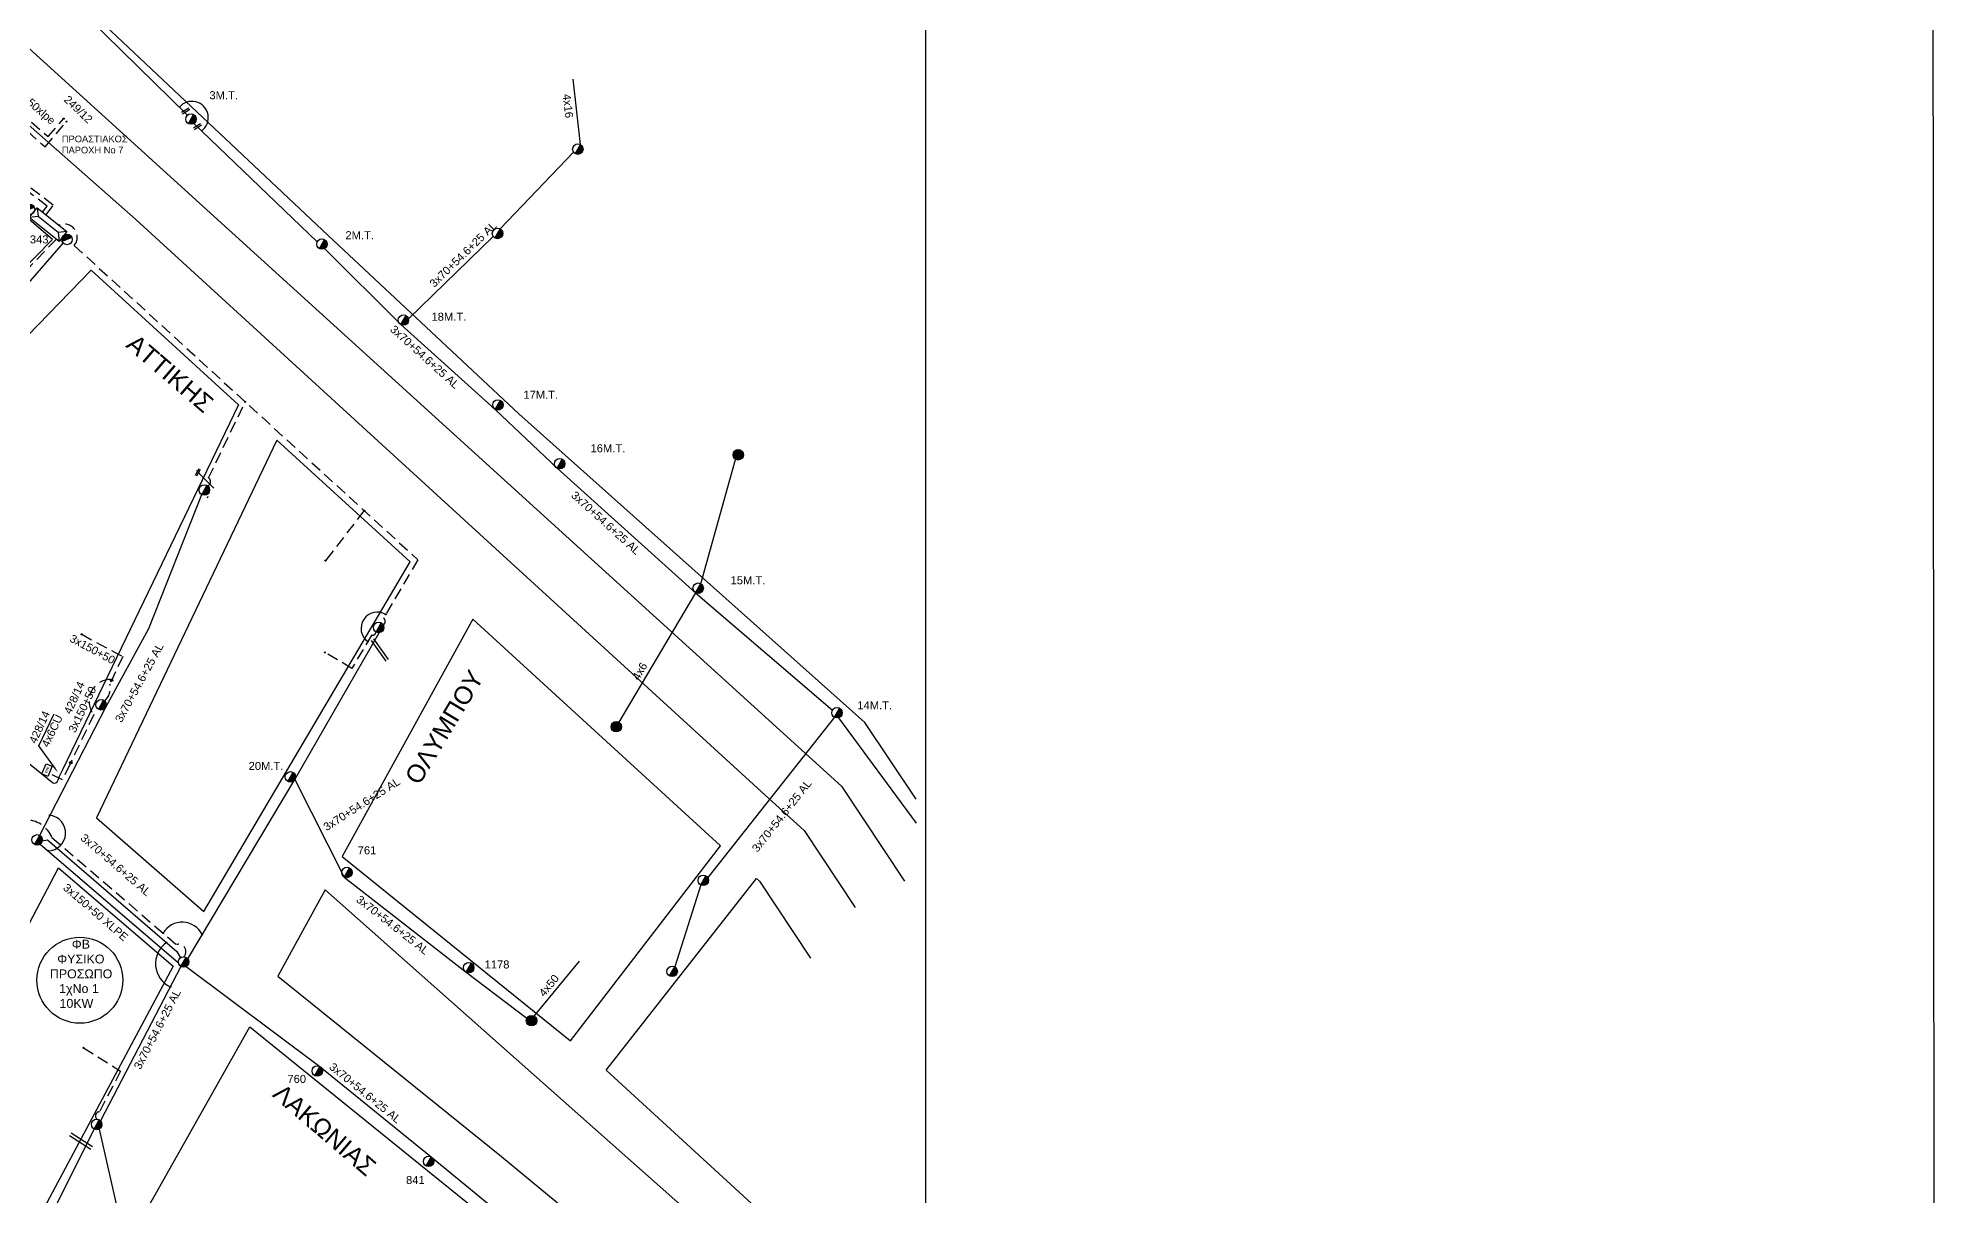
# Model space of a CAD drawing. Header units: millimetres. Extents: x 1020 to 3238, y 796 to 1818.
# Drawn here: x 2811.5 to 3238.2, y 1216 to 1476.2 of the extents above; entities that cross this region are included whole.
import ezdxf
from ezdxf import colors
from ezdxf.entities.mleader import LeaderData, LeaderLine
from ezdxf.enums import TextEntityAlignment as Align
from ezdxf.math import Vec2, Vec3

# ---------------------------------------------------------------- set-up
doc = ezdxf.new("R2010")
doc.units = ezdxf.units.MM
doc.linetypes.add('DASHED', pattern=[19.05, 12.7, -6.35])
for name, color, linetype, lineweight in [('3x150+50', 7, 'Continuous', 30), ('3x150+50 XLPE', 7, 'SYN_LINE', 30), ('3x70+54.6+25 AL', 7, 'SYN_LINE', 30), ('4x16', 7, 'Continuous', 30), ('4x50', 7, 'Continuous', 30), ('4x6', 7, 'SYN_LINE', 30), ('4x6CU', 7, 'Continuous', 30), ('Υπόβαθρο ΔΕΗ', 7, 'Continuous', 30)]:
    doc.layers.add(name, color=color, linetype=linetype, lineweight=lineweight)
for name, color, linetype in [('Pillar OTE', 7, 'Continuous'), ('text οδών', 7, 'Continuous'), ('text_kalodion', 7, 'Continuous'), ('Άγνωστα', 7, 'Continuous'), ('ΑΓΝΩΣΤΟ ΕΝΑΕΡΙΟ ΚΑΛΩΔΙΟ', 7, 'Continuous'), ('ΑΓΝΩΣΤΟ ΥΠΟΓΕΙΟ ΚΑΛΩΔΙΟ', 7, 'DASHED'), ('Επιγραφές - Σχήματα', 7, 'Continuous'), ('Καλώδια ΧΤ   3x150AL+50XLPE', 7, 'DASHED'), ('Μηχανική τομή', 7, 'Continuous'), ('Στύλος Ξύλινος', 7, 'Continuous'), ('Στύλος Ξύλινος @ 1', 7, 'Continuous'), ('Στύλος ΦΜ', 7, 'Continuous'), ('Στύλος ΦΜ @ 1', 7, 'Continuous'), ('Συνδέσεις', 7, 'Continuous'), ('Συνεστραμμένα ΧΤ   3x70+54.6+25 AL', 7, 'SYN_LINE'), ('Τομή', 7, 'Continuous'), ('ΥΠΟΒΑΘΡΟ ΔΕΗ', 7, 'Continuous'), ('Υποσταθμός εναέριος 2 στύλων', 7, 'Continuous'), ('Υποσταθμός πόλεως', 7, 'Continuous')]:
    doc.layers.add(name, color=color, linetype=linetype)
doc.styles.get("Standard").update_dxf_attribs({"font": 'arial.ttf'})
doc.linetypes.add('SYN_LINE', pattern='A,0.5,-0.0001,["/\\/\\/\\/",Standard,S=0.1,R=0,X=0,Y=-0.05],-0.25', length=0.7501)

# ---------------------------------------------------------------- blocks, each defined once
blk = doc.blocks.new('ΥΠΑΡΧΩΝ ΤΣΙΜΕΝΤΕΝΙΟΣ ΣΤΥΛΟΣ')
at = {"layer": 'Στύλος ΦΜ'}
blk.add_hatch(color=7, dxfattribs=at).paths.add_polyline_path([(-1.29, -2.28, 0.574793), (2.62, 0, 0.268822), (1.3, 2.27)])
at = {"layer": 'Στύλος ΦΜ', "color": 7}
blk.add_line((-1.29, -2.28), (1.3, 2.27), dxfattribs=at)
blk.add_circle((0, 0), 2.62, dxfattribs=at)
at = {"layer": 'Στύλος ΦΜ', "flags": 4}
for tag, p in [('ΑΡΙΘΜΟΣ', (-4.68, 8.05)), ('ΤΥΠΟΣ', (-4.91, 3.03))]:
    blk.add_attdef(tag, p, '', height=4, dxfattribs=at)
blk = doc.blocks.new('ΥΠΑΡΧΩΝ ΞΥΛΙΝΟΣ ΣΤΥΛΟΣ')
at = {"layer": 'Στύλος Ξύλινος'}
h = blk.add_hatch(color=7, dxfattribs=at)
h.paths.add_polyline_path([(-2.62, 0, 0.270008), (-1.29, -2.28), (1.3, 2.27, 0.576266)])
h.paths.add_polyline_path([(-1.29, -2.28, 0.574793), (2.62, 0, 0.268822), (1.3, 2.27)])
at = {"layer": 'Στύλος Ξύλινος', "color": 7}
blk.add_line((-1.29, -2.28), (1.3, 2.27), dxfattribs=at)
blk.add_circle((0, 0), 2.62, dxfattribs=at)
at = {"layer": 'Στύλος Ξύλινος', "flags": 4}
for tag, p in [('ΑΡΙΘΜΟΣ', (-4.91, 8.6)), ('ΤΥΠΟΣ', (-4.85, 3.39))]:
    blk.add_attdef(tag, p, '', height=4, dxfattribs=at)
blk = doc.blocks.new('ΤΟΜΗ')
at = {"layer": 'Τομή', "ltscale": 40}
for p, q in [((-5.7, 0), (17.1, 0)), ((-5.7, -2.8), (17.1, -2.8))]:
    blk.add_line(p, q, dxfattribs=at)
blk = doc.blocks.new('_ΣΥΝΔΕΣΗ')
at = {"layer": 'Συνδέσεις', "linetype": 'SYN_LINE', "ltscale": 40}
blk.add_hatch(color=256, dxfattribs=at).paths.add_polyline_path([(0.5, 0, 1), (-0.5, 0, 1)])
at = {"layer": 'Συνδέσεις'}
blk.add_circle((0, 0), 0.5, dxfattribs=at)
blk = doc.blocks.new('ΥΠΟΣΤΑΘΜΟΣ ΕΝΑΕΡΙΟΣ ΕΠΙ 2 ΣΤΥΛΩΝ')
at = {"layer": 'Υποσταθμός εναέριος 2 στύλων', "linetype": 'Continuous'}
for points in [[(-11.97, -2.11, 0.574793), (-8.45, -0.07, 0.268822), (-9.64, 1.98)], [(9.68, -2.15, 0.574793), (13.19, -0.1, 0.268822), (12.01, 1.95)]]:
    blk.add_hatch(color=256, dxfattribs=at).paths.add_polyline_path(points)
for p, q in [((-11.97, -2.11), (-9.64, 1.98)), ((9.68, -2.15), (12.01, 1.95))]:
    blk.add_line(p, q, dxfattribs=at)
for centre in [(-10.81, -0.07), (10.84, -0.1)]:
    blk.add_circle(centre, 2.36, dxfattribs=at)
at = {"layer": 'Υποσταθμός πόλεως', "linetype": 'Continuous', "ltscale": 40}
blk.add_lwpolyline([(-8.57, 2.82), (8.57, 2.82), (8.57, -2.82), (-8.57, -2.82)], close=True, dxfattribs=at)
for points in [[(-5.75, 0), (-8.57, 2.82)], [(-8.57, -2.82), (-5.75, 0)], [(-5.75, 0), (5.75, 0)], [(5.75, 0), (8.57, 2.82)], [(8.57, -2.82), (5.75, 0)]]:
    blk.add_lwpolyline(points, dxfattribs=at)
at = {"layer": 'Υποσταθμός εναέριος 2 στύλων', "ltscale": 40, "flags": 1}
for tag, p in [('ΜΕΤΑΣΧΗΜΑΤΙΣΜΟΣ', (14.09, 2.51)), ('ΙΣΧΥΣ', (14.07, -0.28)), ('ΑΡΙΘΜΟΣ', (14.19, -3))]:
    blk.add_attdef(tag, p, '', height=1.8, dxfattribs=at)
blk = doc.blocks.new('ΜΗΧΑΝΙΚΗ ΤΟΜΗ')
at = {"layer": 'Μηχανική τομή', "ltscale": 40}
for p, q in [((-1.9, 0.8), (5.7, 0.8)), ((-1.9, -0.8), (5.7, -0.8))]:
    blk.add_line(p, q, dxfattribs=at)
blk = doc.blocks.new('TSONTA XT1')
at = {"ltscale": 40}
h = blk.add_hatch(color=256, dxfattribs=at)
h.dxf.hatch_style = 1
h.paths.add_polyline_path([(596, 2487.7), (597.1, 2488.8), (596, 2489.9), (594.9, 2488.8)])
blk.add_lwpolyline([(594.9, 2488.8), (596, 2489.9), (597.1, 2488.8), (596, 2487.7)], close=True, dxfattribs=at)
blk = doc.blocks.new('PILLAR ΟΤΕ')
at = {"layer": 'Pillar OTE', "ltscale": 40}
blk.add_lwpolyline([(-3.3, 2), (3.4, 2), (3.4, -2), (-3.3, -2)], close=True, dxfattribs=at)
at = {"layer": 'Pillar OTE', "insert": (-1.8, 0.7), "char_height": 1.357, "width": 109.961, "attachment_point": 1}
blk.add_mtext('{\\fArial|b1|i0|c161|p34;OTE}', dxfattribs=at)
blk = doc.blocks.new('τομή_')
at = {"layer": 'Επιγραφές - Σχήματα'}
for p, q in [((-1.29, -0.22), (0.13, 0.75)), ((-1.08, -0.46), (0.34, 0.51)), ((-0.66, 0.62), (-0.29, -0.37))]:
    blk.add_line(p, q, dxfattribs=at)

msp = doc.modelspace()

# ---------------------------------------------------------------- linework, layer by layer
at = {"lineweight": -3}
msp.add_lwpolyline([(1059.16, 1801.46), (3011.12, 1801.46), (3011.12, 806.84), (1059.16, 806.84)], close=True, dxfattribs=at)
at = {"lineweight": -3, "ltscale": 0.2}
msp.add_circle((2820.88, 1264.28), 9.67, dxfattribs=at)
at = {"layer": '3x150+50', "color": 6, "linetype": 'DASHED', "lineweight": -3, "ltscale": 0.2}
for points in [[(2821.3, 1342.09), (2830.53, 1337.11), (2827.61, 1330.91, -0.274665), (2826.46, 1327.1, 91.15107)], [(2827.7, 1331.92, 0.621925), (2824, 1324.06), (2818.61, 1312.81)]]:
    msp.add_lwpolyline(points, format="xyb", dxfattribs=at)
at = {"layer": '3x150+50 XLPE', "color": 1, "linetype": 'DASHED', "lineweight": -3, "ltscale": 0.2}
for points in [[(2812.5, 1437.05), (2813.51, 1438.43), (2803.01, 1446.44), (2787.08, 1451.34), (2801.37, 1464.84), (2813.72, 1454.04), (2817.25, 1458.09)], [(2813.3, 1436.46), (2814.89, 1438.63), (2803.48, 1447.34), (2789.01, 1451.79), (2800.55, 1462.69), (2813.06, 1451.76), (2817.89, 1457.42)]]:
    msp.add_lwpolyline(points, dxfattribs=at)
msp.add_lwpolyline([(2809.18, 1300.32, -0.284878), (2814.59, 1296.42), (2842.62, 1272.3, -0.783949), (2844.26, 1269.57, -2.904044)], format="xyb", dxfattribs=at)
at = {"layer": '3x70+54.6+25 AL', "color": 30, "linetype": 'SYN_LINE', "lineweight": -3, "ltscale": 20}
for points in [[(2845.12, 1458.88), (2822.8, 1480.67)], [(2846.53, 1457), (2874.29, 1430.41)], [(2915.43, 1433.27), (2931.95, 1450.55)], [(2894.81, 1413.09), (2913.86, 1431.61)], [(2875.92, 1428.84), (2893.09, 1411.76), (2914.35, 1392.67), (2928.25, 1379.43), (2959.39, 1351.44), (2990.17, 1325.01)], [(2960.56, 1353.48), (2968.41, 1381.45)], [(2990.63, 1323.42), (2962.13, 1287.37)], [(2991.58, 1323.33), (3009, 1299.59)], [(2960.55, 1285.73), (2954.72, 1267.29)]]:
    msp.add_lwpolyline(points, dxfattribs=at)
at = {"layer": '3x70+54.6+25 AL', "color": 6, "linetype": 'SYN_LINE', "lineweight": -3, "ltscale": 20}
for points in [[(2817.11, 1430.12), (2808.17, 1419.85), (2777.84, 1389.66), (2748.49, 1361.28)], [(2811.86, 1296.88), (2826.71, 1325.71), (2836.4, 1343.38), (2848.31, 1373.53)], [(2811.98, 1294.91), (2843.04, 1268.17)], [(2844.8, 1267.38), (2874.87, 1244.9), (2899.93, 1224.55), (2931.5, 1198.59), (2952.9, 1177.14)]]:
    msp.add_lwpolyline(points, dxfattribs=at)
at = {"layer": '3x70+54.6+25 AL', "color": 27, "linetype": 'SYN_LINE', "lineweight": -3, "ltscale": 20}
msp.add_lwpolyline([(2849.7, 1373.1), (2849.51, 1372.74)], dxfattribs=at)
at = {"layer": '3x70+54.6+25 AL', "color": 1, "linetype": 'SYN_LINE', "lineweight": -3, "ltscale": 20}
for points in [[(2869.27, 1309.45), (2888.22, 1342.46)], [(2845.16, 1269.07), (2869.26, 1309.42), (2869.26, 1309.42)], [(2869.26, 1309.42), (2880.38, 1287.5), (2907.78, 1266.09)]]:
    msp.add_lwpolyline(points, dxfattribs=at)
at = {"layer": '3x70+54.6+25 AL', "color": 2, "linetype": 'SYN_LINE', "lineweight": -3, "ltscale": 20}
for points in [[(2812.42, 1295.61), (2813.62, 1295.83), (2842.68, 1270.77), (2843.5, 1269.34)], [(2843.62, 1267.37), (2825.53, 1232.65)]]:
    msp.add_lwpolyline(points, dxfattribs=at)
at = {"layer": '3x70+54.6+25 AL', "color": 62, "linetype": 'SYN_LINE', "lineweight": -3, "ltscale": 20}
msp.add_lwpolyline([(2824.09, 1230.82), (2805.87, 1194.52), (2786.8, 1159.72)], dxfattribs=at)
at = {"layer": '4x16', "color": 133, "linetype": 'SYN_LINE', "lineweight": -3, "ltscale": 17}
msp.add_lwpolyline([(2933.5, 1452.25), (2931.84, 1466.96)], dxfattribs=at)
at = {"layer": '4x50', "color": 1, "linetype": 'SYN_LINE', "lineweight": -3, "ltscale": 20}
for points in [[(2923.08, 1256.22), (2933.26, 1268.6)], [(2907.78, 1266.09), (2921.43, 1255.72)]]:
    msp.add_lwpolyline(points, dxfattribs=at)
at = {"layer": '4x6', "color": 30, "linetype": 'SYN_LINE', "lineweight": -3, "ltscale": 20}
msp.add_lwpolyline([(2959.39, 1351.44), (2942.15, 1322.32)], dxfattribs=at)
at = {"layer": '4x6CU', "color": 6, "linetype": 'DASHED', "lineweight": -3, "ltscale": 0.2}
msp.add_lwpolyline([(2818.61, 1312.81), (2816.96, 1309.38), (2814.03, 1310.79)], dxfattribs=at)
at = {"layer": 'ΑΓΝΩΣΤΟ ΕΝΑΕΡΙΟ ΚΑΛΩΔΙΟ', "color": 2, "linetype": 'Continuous', "lineweight": -3, "ltscale": 0.2}
msp.add_lwpolyline([(2825.26, 1230.82), (2831.55, 1203.08), (2868.73, 1184.82)], dxfattribs=at)
at = {"layer": 'ΑΓΝΩΣΤΟ ΥΠΟΓΕΙΟ ΚΑΛΩΔΙΟ', "color": 2, "linetype": 'DASHED', "lineweight": -3, "ltscale": 0.2}
msp.add_lwpolyline([(2821.71, 1249.09), (2830.06, 1243.82), (2825.29, 1234.68, 0.721808), (2824.76, 1233.02, -20.479914)], format="xyb", dxfattribs=at)
at = {"layer": 'Επιγραφές - Σχήματα', "lineweight": -3}
msp.add_lwpolyline([(1019.92, 1815.41), (3237.54, 1815.41), (3238.24, 796.27), (1019.92, 796.27)], close=True, dxfattribs=at)
at = {"layer": 'Καλώδια ΧΤ   3x150AL+50XLPE', "color": 5, "linetype": 'DASHED', "lineweight": -3, "ltscale": 0.2}
for points in [[(2816.17, 1434.11, -0.787934), (2819.63, 1429.55), (2896.94, 1358.85), (2889.21, 1345.77, -0.530205), (2889.13, 1344.2)], [(2849.63, 1375.47, 0.604801), (2849.84, 1377.27), (2858.09, 1394.38)]]:
    msp.add_lwpolyline(points, format="xyb", dxfattribs=at)
at = {"layer": 'Καλώδια ΧΤ   3x150AL+50XLPE', "color": 85, "linetype": 'DASHED', "lineweight": -3, "ltscale": 0.2}
msp.add_lwpolyline([(2815.59, 1430.98), (2807.61, 1422.66, 0.815231), (2805.32, 1420.34), (2800.33, 1415.29), (2788.51, 1427.09)], format="xyb", dxfattribs=at)
at = {"layer": 'Καλώδια ΧΤ   3x150AL+50XLPE', "color": 5, "linetype": 'DASHED', "lineweight": -3, "ltscale": 0.2}
msp.add_lwpolyline([(2884.84, 1369.91), (2876.14, 1358.67)], dxfattribs=at)
at = {"layer": 'Συνεστραμμένα ΧΤ   3x70+54.6+25 AL', "color": 5, "linetype": 'DASHED', "lineweight": -3, "ltscale": 0.2}
msp.add_lwpolyline([(2887.51, 1342.61, -0.462411), (2886.53, 1341.94), (2882.1, 1334.43), (2876, 1338.03)], format="xyb", dxfattribs=at)
at = {"layer": 'ΥΠΟΒΑΘΡΟ ΔΕΗ', "linetype": 'ByBlock', "lineweight": -3, "ltscale": 0.2}
msp.add_arc((2846.1, 1458.3), 3.68, 305.153, 141.3439, dxfattribs=at)
at = {"layer": 'Υπόβαθρο ΔΕΗ', "color": 7, "lineweight": -3}
for points in [[(3009, 1305), (2997.51, 1322.28), (2919.67, 1391.7), (2876.72, 1431.81), (2825.39, 1480.14), (2840.19, 1512.25), (2946.1, 1622.7), (3009, 1558.38)], [(2840.19, 1512.25), (2797.13, 1467.44), (2833.49, 1435.42), (2975.07, 1305.94), (2983.8, 1297.96), (2995.29, 1280.68)], [(2806.18, 1476.85), (2992.22, 1307.94), (3006.4, 1286.6)], [(2847.83, 1378.16), (2851.03, 1374.98)], [(3009, 1180.12), (2939.28, 1244.02), (2973.11, 1287.14), (2973.75, 1286.55), (2985.24, 1269.27)]]:
    msp.add_lwpolyline(points, dxfattribs=at)
for points in [[(2702.74, 1400.37), (2703.39, 1395.35), (2747.32, 1362.28), (2814.75, 1430.92), (2800, 1443.41), (2770.44, 1450.33)], [(2856.54, 1393.74), (2816.94, 1311.61), (2816.17, 1309.98), (2815.9, 1309.26), (2815.79, 1308.95), (2815.7, 1308.77), (2815.48, 1308.63), (2815.07, 1308.56), (2814.87, 1308.6), (2814.73, 1308.66), (2757.78, 1354.86), (2757.47, 1355.59), (2757.6, 1356.13), (2758.87, 1357.46), (2823.44, 1424.01)], [(2895.21, 1358.38), (2865.23, 1385.8), (2824.62, 1300.8), (2848.74, 1279.73), (2895.21, 1358.38)], [(2965.02, 1294.53), (2909.3, 1345.49), (2909.3, 1345.49), (2879.93, 1292.08), (2931.29, 1250.68), (2965.02, 1294.53)], [(2841.89, 1267.42), (2784.94, 1160.99), (2758.73, 1180.24), (2816.07, 1289.57)], [(2915.75, 1224.64), (2952.39, 1194.38), (2962.02, 1208.45), (2876.09, 1284.6), (2865.42, 1265.21)], [(2835.61, 1212.03), (2859.1, 1253.78), (2945.71, 1183.74), (2919.05, 1147.85), (2835.61, 1212.03)]]:
    msp.add_lwpolyline(points, close=True, dxfattribs=at)
msp.add_arc((2887.81, 1343.42), 3.67, 59.2992, 234.079, dxfattribs=at)
at = {"layer": 'Υπόβαθρο ΔΕΗ', "lineweight": -3}
for centre, radius, start, end in [((2813.66, 1297.4), 4.01, 271.1764, 82.6954), ((2843.91, 1272.35), 4.99, 26.139, 149.3744), ((2843.7, 1268.01), 5.79, 125.0414, 244.6984)]:
    msp.add_arc(centre, radius, start, end, dxfattribs=at)

# ---------------------------------------------------------------- block references
at = {"layer": 'Pillar OTE', "xscale": 0.375, "yscale": 0.375, "zscale": 0.375, "rotation": 67.00000000000001}
msp.add_blockref('PILLAR ΟΤΕ', (2813.5, 1311.53), dxfattribs=at)
at = {"layer": 'Επιγραφές - Σχήματα', "rotation": 24.77597837979461}
msp.add_blockref('τομή_', (2847.95, 1378.62), dxfattribs=at)
at = {"layer": 'Μηχανική τομή', "lineweight": -3, "xscale": 0.2499999999999677, "yscale": 0.2499999999999677, "zscale": 0.2499999999999677, "rotation": 211.7565128435612}
for p in [(2845.08, 1460.03), (2847.76, 1456.52)]:
    msp.add_blockref('ΜΗΧΑΝΙΚΗ ΤΟΜΗ', p, dxfattribs=at)
at = {"layer": 'Στύλος Ξύλινος @ 1', "lineweight": -3, "ltscale": 40}
for p, xscale, yscale, zscale in [((2969, 1382.48), 0.449999999999816, 0.449999999999816, 0.449999999999816), ((2941.56, 1321.3), 0.449999999999816, 0.449999999999816, 0.449999999999816), ((2922.49, 1255.19), 0.4499999999998174, 0.4499999999998174, 0.4499999999998174)]:
    msp.add_blockref('ΥΠΑΡΧΩΝ ΞΥΛΙΝΟΣ ΣΤΥΛΟΣ', p, dxfattribs=dict(at, xscale=xscale, yscale=yscale, zscale=zscale))
at = {"layer": 'Στύλος ΦΜ @ 1', "lineweight": -3, "ltscale": 40}
ref = msp.add_blockref('ΥΠΑΡΧΩΝ ΤΣΙΜΕΝΤΕΝΙΟΣ ΣΤΥΛΟΣ', (2845.89, 1457.99), dxfattribs=dict(at, xscale=0.4500000000003259, yscale=0.4500000000003259, zscale=0.4500000000003259))
ref.add_attrib('ΤΥΠΟΣ', '3M.T.', (2850.03, 1462.45), dxfattribs={"layer": 'Στύλος ΦΜ', "height": 1.8, "flags": 4})
for p, xscale, yscale, zscale in [((2932.91, 1451.23), 0.4499999999997739, 0.4499999999997739, 0.4499999999997739), ((2914.85, 1432.25), 0.4499999999997739, 0.4499999999997739, 0.4499999999997739), ((2848.89, 1374.56), 0.4499999999997739, 0.4499999999997739, 0.4499999999997739), ((2888.1, 1343.63), 0.4499999999998592, 0.4499999999998592, 0.4499999999998592), ((2825.65, 1326.24), 0.4499999999997739, 0.4499999999997739, 0.4499999999997739), ((2811.27, 1295.86), 0.4499999999998375, 0.4499999999998375, 0.4499999999998375), ((2961.13, 1286.75), 0.4499999999998181, 0.4499999999998181, 0.4499999999998181), ((2844.2, 1268.4), 0.4499999999998375, 0.4499999999998375, 0.4499999999998375), ((2954.13, 1266.27), 0.4499999999998181, 0.4499999999998181, 0.4499999999998181), ((2824.67, 1231.84), 0.4499999999998375, 0.4499999999998375, 0.4499999999998375)]:
    msp.add_blockref('ΥΠΑΡΧΩΝ ΤΣΙΜΕΝΤΕΝΙΟΣ ΣΤΥΛΟΣ', p, dxfattribs=dict(at, xscale=xscale, yscale=yscale, zscale=zscale))
ref = msp.add_blockref('ΥΠΑΡΧΩΝ ΤΣΙΜΕΝΤΕΝΙΟΣ ΣΤΥΛΟΣ', (2875.34, 1429.87), dxfattribs=dict(at, xscale=0.4499999999997739, yscale=0.4499999999997739, zscale=0.4499999999997739))
ref.add_attrib('ΤΥΠΟΣ', '2M.T.', (2880.62, 1430.96), dxfattribs={"layer": 'Στύλος ΦΜ', "height": 1.8, "flags": 4})
ref = msp.add_blockref('ΥΠΑΡΧΩΝ ΤΣΙΜΕΝΤΕΝΙΟΣ ΣΤΥΛΟΣ', (2893.67, 1412.78), dxfattribs=dict(at, xscale=0.4499999999997739, yscale=0.4499999999997739, zscale=0.4499999999997739))
ref.add_attrib('ΤΥΠΟΣ', '18M.T.', (2899.99, 1412.63), dxfattribs={"layer": 'Στύλος ΦΜ', "height": 1.8, "flags": 4})
ref = msp.add_blockref('ΥΠΑΡΧΩΝ ΤΣΙΜΕΝΤΕΝΙΟΣ ΣΤΥΛΟΣ', (2914.93, 1393.69), dxfattribs=dict(at, xscale=0.4499999999997739, yscale=0.4499999999997739, zscale=0.4499999999997739))
ref.add_attrib('ΤΥΠΟΣ', '17M.T.', (2920.66, 1395.07), dxfattribs={"layer": 'Στύλος ΦΜ', "height": 1.8, "flags": 4})
ref = msp.add_blockref('ΥΠΑΡΧΩΝ ΤΣΙΜΕΝΤΕΝΙΟΣ ΣΤΥΛΟΣ', (2928.83, 1380.46), dxfattribs=dict(at, xscale=0.4499999999997739, yscale=0.4499999999997739, zscale=0.4499999999997739))
ref.add_attrib('ΤΥΠΟΣ', '16M.T.', (2935.77, 1383.04), dxfattribs={"layer": 'Στύλος ΦΜ', "height": 1.8, "flags": 4})
ref = msp.add_blockref('ΥΠΑΡΧΩΝ ΤΣΙΜΕΝΤΕΝΙΟΣ ΣΤΥΛΟΣ', (2959.98, 1352.46), dxfattribs=dict(at, xscale=0.4499999999997739, yscale=0.4499999999997739, zscale=0.4499999999997739))
ref.add_attrib('ΤΥΠΟΣ', '15M.T.', (2967.27, 1353.35), dxfattribs={"layer": 'Στύλος ΦΜ', "height": 1.8, "flags": 4})
ref = msp.add_blockref('ΥΠΑΡΧΩΝ ΤΣΙΜΕΝΤΕΝΙΟΣ ΣΤΥΛΟΣ', (2991.21, 1324.45), dxfattribs=dict(at, xscale=0.4499999999997739, yscale=0.4499999999997739, zscale=0.4499999999997739))
ref.add_attrib('ΤΥΠΟΣ', '14M.T.', (2995.79, 1325.23), dxfattribs={"layer": 'Στύλος ΦΜ', "height": 1.8, "flags": 4})
ref = msp.add_blockref('ΥΠΑΡΧΩΝ ΤΣΙΜΕΝΤΕΝΙΟΣ ΣΤΥΛΟΣ', (2868.25, 1310.03), dxfattribs=dict(at, xscale=0.4499999999998592, yscale=0.4499999999998592, zscale=0.4499999999998592))
ref.add_attrib('ΤΥΠΟΣ', '20M.T.', (2858.85, 1311.59), dxfattribs={"layer": 'Στύλος ΦΜ', "height": 1.8, "rotation": 360, "flags": 4})
ref = msp.add_blockref('ΥΠΑΡΧΩΝ ΤΣΙΜΕΝΤΕΝΙΟΣ ΣΤΥΛΟΣ', (2880.96, 1288.53), dxfattribs=dict(at, xscale=0.4499999999998264, yscale=0.4499999999998264, zscale=0.4499999999998264))
ref.add_attrib('ΤΥΠΟΣ', '761', (2883.38, 1292.61), dxfattribs={"layer": 'Στύλος ΦΜ', "height": 1.8, "flags": 4})
ref = msp.add_blockref('ΥΠΑΡΧΩΝ ΤΣΙΜΕΝΤΕΝΙΟΣ ΣΤΥΛΟΣ', (2908.37, 1267.12), dxfattribs=dict(at, xscale=0.4499999999998264, yscale=0.4499999999998264, zscale=0.4499999999998264))
ref.add_attrib('ΤΥΠΟΣ', '1178', (2911.93, 1266.93), dxfattribs={"layer": 'Στύλος ΦΜ', "height": 1.8, "flags": 4})
ref = msp.add_blockref('ΥΠΑΡΧΩΝ ΤΣΙΜΕΝΤΕΝΙΟΣ ΣΤΥΛΟΣ', (2874.29, 1243.87), dxfattribs=dict(at, xscale=0.4499999999998375, yscale=0.4499999999998375, zscale=0.4499999999998375))
ref.add_attrib('ΤΥΠΟΣ', '760', (2867.57, 1241.19), dxfattribs={"layer": 'Στύλος ΦΜ', "height": 1.8, "flags": 4})
ref = msp.add_blockref('ΥΠΑΡΧΩΝ ΤΣΙΜΕΝΤΕΝΙΟΣ ΣΤΥΛΟΣ', (2899.34, 1223.53), dxfattribs=dict(at, xscale=0.4499999999998375, yscale=0.4499999999998375, zscale=0.4499999999998375))
ref.add_attrib('ΤΥΠΟΣ', '841', (2894.26, 1218.45), dxfattribs={"layer": 'Στύλος ΦΜ', "height": 1.8, "flags": 4})
at = {"layer": 'Συνδέσεις', "lineweight": -3, "xscale": 0.25, "yscale": 0.25, "zscale": 0.25}
for p in [(2817.25, 1458.09), (2817.89, 1457.42), (2858.09, 1394.38), (2884.84, 1369.91), (2876.14, 1358.67), (2889.68, 1346.58), (2821.3, 1342.1), (2885.65, 1340.44), (2875.99, 1338.02), (2814.17, 1301.38), (2813.75, 1293.4), (2839.62, 1274.89), (2840.38, 1272.75), (2848.39, 1274.55), (2841.23, 1262.78), (2821.71, 1249.09)]:
    msp.add_blockref('_ΣΥΝΔΕΣΗ', p, dxfattribs=at)
at = {"layer": 'Συνδέσεις', "xscale": 0.3075184835441075, "yscale": 0.3075184835441075, "zscale": 0.3075184835441075}
for p, rotation in [((2330.03, 722.39), 334.2110421302463), ((2348.08, 682.56), 336.7278141511246)]:
    msp.add_blockref('TSONTA XT1', p, dxfattribs=dict(at, rotation=rotation))
at = {"layer": 'Τομή', "lineweight": -3}
for p, xscale, yscale, zscale, rotation in [((2887.79, 1339.94), 0.2499999999999994, 0.2499999999999994, 0.2499999999999994, 305.5939620472553), ((2822.16, 1226.98), 0.2499999999999995, 0.2499999999999995, 0.2499999999999995, 146.9562458377558)]:
    msp.add_blockref('ΤΟΜΗ', p, dxfattribs=dict(at, xscale=xscale, yscale=yscale, zscale=zscale, rotation=rotation))
at = {"layer": 'Υποσταθμός εναέριος 2 στύλων', "lineweight": -3, "xscale": 0.5000000000000655, "yscale": 0.5000000000000655, "zscale": 0.5000000000000655, "rotation": 141.3765160398941}
msp.add_blockref('ΥΠΟΣΤΑΘΜΟΣ ΕΝΑΕΡΙΟΣ ΕΠΙ 2 ΣΤΥΛΩΝ', (2813.74, 1434.26), dxfattribs=at)

# ---------------------------------------------------------------- texts
at = {"layer": 'text οδών', "lineweight": -3, "ltscale": 40, "char_height": 2, "width": 13.6816, "attachment_point": 1}
for s, insert, rotation in [('{\\H2x;ΑΤΤΙΚΗΣ} ', (2833.64, 1409.9), 319.3874), ('{\\H2x;OΛYMΠOY\\P} ', (2893.78, 1310.01), 59), ('{\\H2x;ΛAKΩNIAΣ\\fMS Shell Dlg|b0|i0|c0|p0;\\H0.35416x;\\P} ', (2866.58, 1241.32), 319.3874)]:
    msp.add_mtext(s, dxfattribs=dict(at, insert=insert, rotation=rotation))
at = {"layer": 'text_kalodion', "linetype": 'Continuous', "lineweight": -3, "ltscale": 0.2}
for s, rotation, p in [('3x150+50xlpe', 319, (2809.07, 1462.44)), ('4x16', 276.4506, (2930.7, 1460.94)), ('3x70+54.6+25 AL', 44.2005, (2907.1, 1427.55)), ('3x70+54.6+25 AL', 318.0645, (2898.5, 1404.48)), ('3x70+54.6+25 AL', 318.0484, (2939.22, 1367.15)), ('3x150+50', 331.6212, (2823.73, 1338.74)), ('3x70+54.6+25 AL', 61.239, (2834.24, 1331.22)), ('4x6', 59.3569, (2946.84, 1333.78)), ('3x150+50', 64.366, (2821.43, 1325.19)), ('4x6CU', 64.366, (2814.64, 1320.38)), ('3x70+54.6+25 AL', 32.5847, (2884.28, 1303.9)), ('3x70+54.6+25 AL', 51.6819, (2978.77, 1301.28)), ('3x70+54.6+25 AL', 319.2796, (2828.96, 1290.24)), ('3x150+50 XLPE', 319.2882, (2824.44, 1279.57)), ('3x70+54.6+25 AL', 322.0023, (2891.25, 1276.72)), ('4x50', 50.5571, (2926.4, 1263.1)), ('3x70+54.6+25 AL', 62.4809, (2838.3, 1253.26)), ('3x70+54.6+25 AL', 320.9185, (2885.08, 1238.93))]:
    msp.add_text(s, height=1.8, rotation=rotation, dxfattribs=at).set_placement(p, align=Align.MIDDLE_CENTER)
at = {"layer": 'Άγνωστα', "color": 7, "lineweight": -3, "char_height": 1.8, "width": 4.55191440096314e-14, "attachment_point": 1}
for s, insert, rotation in [('249/12', (2818.39, 1463.48), 316.2411), ('428/14', (2817.2, 1324.7), 65.3869), ('428/14', (2809.37, 1318.1), 65.3869)]:
    msp.add_mtext(s, dxfattribs=dict(at, insert=insert, rotation=rotation))
at = {"layer": 'Άγνωστα', "color": 7, "lineweight": -3, "insert": (2809.63, 1431.82), "char_height": 1.8, "width": 4.55191440096314e-14, "attachment_point": 1}
msp.add_mtext('343', dxfattribs=at)
at = {"layer": 'Υπόβαθρο ΔΕΗ', "lineweight": -3, "char_height": 2, "attachment_point": 1}
for s, insert, width in [('{\\H0.75x;\\C1;ΠΡΟΑΣΤΙΑΚΟΣ\\C256;\\PΠΑΡΟΧΗ Νo 7}', (2816.82, 1454.27), 19.5319), ('{\\W8.64836; }ΦΒ \\P{\\W4.42067; }ΦΥΣΙΚΟ \\P{\\W2.28183; }ΠΡΟΣΩΠΟ', (2812.36, 1273.39), 17.2548), ('{\\W5.64925; }1χΝο 1\\P{\\W5.75643; }10KW', (2811.84, 1263.41), 17.2548)]:
    msp.add_mtext(s, dxfattribs=dict(at, insert=insert, width=width))

# ---------------------------------------------------------------- leaders
at = {"layer": 'Υπόβαθρο ΔΕΗ', "color": 7, "lineweight": -3}
ml = msp.add_multileader_mtext('Standard', dxfattribs=at)
ml.set_content('', color=7)
ml.set_leader_properties()
ml.build(insert=Vec2(0, 0))
ml.multileader.update_dxf_attribs({"arrow_head_size": 1})
ctx = ml.context
ctx.base_point, ctx.arrow_head_size, ctx.plane_origin, ctx.plane_x_axis, ctx.plane_y_axis = Vec3(2815.12, 1324.19), 1, Vec3(2806.1, 1311.77), Vec3(0.438371, 0.898794), Vec3(-0.898794, 0.438371)
notes = []
notes.append((ctx, [(0, (1, 1, 0), (2811.62, 1317), (0.438371, 0.898794), 8, [(0, [(2815.96, 1310.99)], 0, [])])]))
ctx.mtext.insert, ctx.mtext.text_direction, ctx.mtext.rotation, ctx.mtext.flow_direction = Vec3(2814.2, 1326.86), Vec3(0.438371, 0.898794), 1.117011, 5
for ctx, leaders in notes:
    for number, flags, end, landing, length, lines in leaders:
        leader = LeaderData()
        leader.index, (leader.has_last_leader_line, leader.has_dogleg_vector, leader.attachment_direction) = number, flags
        leader.last_leader_point, leader.dogleg_vector, leader.dogleg_length = Vec3(end), Vec3(landing), length
        for number, points, colour, breaks in lines:
            line = LeaderLine()
            line.index, line.vertices, line.color, line.breaks = number, Vec3.list(points), colors.encode_raw_color(colour), breaks
            leader.lines.append(line)
        ctx.leaders.append(leader)

doc.saveas('drawing.dxf')
